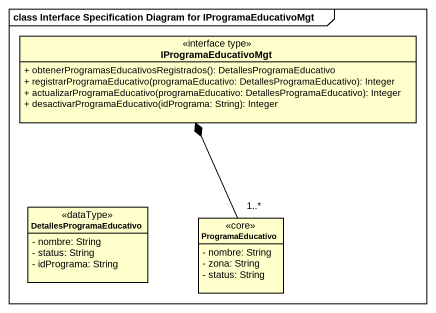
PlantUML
@startuml
mainframe class Interface Specification Diagram for IProgramaEducativoMgt
hide circle
hide empty members
skinparam classAttributeIconSize 0
class IProgramaEducativoMgt <<interface type>> {
  + obtenerProgramasEducativosRegistrados(): DetallesProgramaEducativo
  + registrarProgramaEducativo(programaEducativo: DetallesProgramaEducativo): Integer
  + actualizarProgramaEducativo(programaEducativo: DetallesProgramaEducativo): Integer
  + desactivarProgramaEducativo(idPrograma: String): Integer
}
class DetallesProgramaEducativo <<dataType>> {
  - nombre: String
  - status: String
  - idPrograma: String
}
class ProgramaEducativo <<core>> {
  - nombre: String
  - zona: String
  - status: String
}
ProgramaEducativo "1..*" -up-* IProgramaEducativoMgt
@enduml
